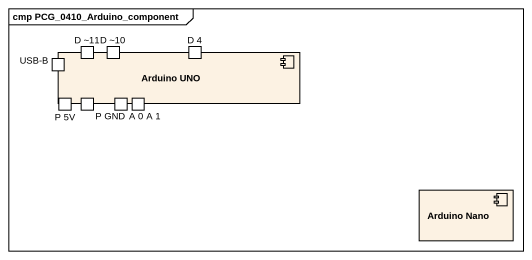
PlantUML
@startuml
mainframe cmp PCG_0410_Arduino_component
component "Arduino UNO" as Arduino_UNO {
  port "USB-B" as USB_B
  port "D ~11" as D_11
  port "D ~10" as D_10
  port "D 4" as D_4
  port "P 5V" as P_5V
  port "P GND" as P_GND
  port "A 0" as A_0
  port "A 1" as A_1
}
component "Arduino Nano" as Arduino_Nano
@enduml
